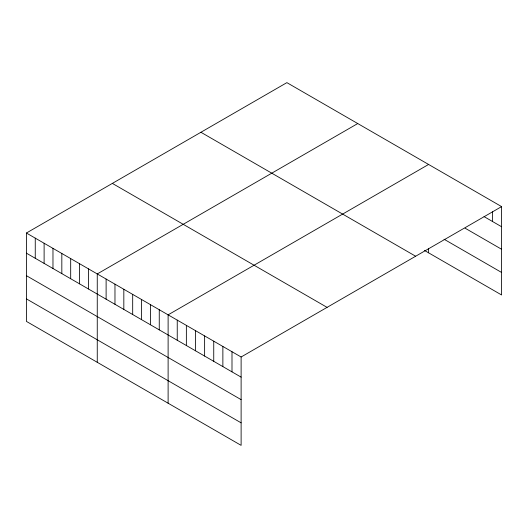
<?xml version="1.0" encoding="UTF-8"?>
<svg xmlns="http://www.w3.org/2000/svg" width="528" height="528" viewBox="0 0 528 528"><rect width="100%" height="100%" fill="white"/><g stroke="black" fill="none" stroke-linecap="round" stroke-linejoin="round"><path stroke-width="0.79" d="M26.4 233.026L241.118 356.994L241.118 445.361L26.4 321.394L26.4 233.026L286.882 82.639L501.6 206.606L501.6 294.974L424.505 250.463M357.74 123.552L97.258 273.933L97.258 362.3M428.597 164.459L168.115 314.846L168.115 403.214M241.118 356.994L501.6 206.606M484.051 216.612L501.6 226.743M465.095 228.188L501.6 249.262M444.041 239.224L501.6 272.461M200.924 132.271L415.642 256.238M112.358 183.401L327.076 307.369M26.4 253.163L241.118 377.131M26.4 275.675L241.118 399.643M26.4 298.874L241.118 422.842M492.472 211.807L492.472 221.476M428.597 248.318L428.597 252.826M231.997 351.727L231.997 371.864M222.869 346.454L222.869 366.59M213.741 341.187L213.741 361.324M204.62 335.92L204.62 356.057M195.492 330.653L195.492 350.79M186.364 325.38L186.364 345.517M177.243 320.113L177.243 340.25M159.258 309.731L159.258 329.868M150.401 304.616L150.401 324.753M141.544 299.501L141.544 319.638M132.686 294.393L132.686 314.53M123.829 289.278L123.829 309.415M114.972 284.163L114.972 304.3M106.115 279.048L106.115 299.185M88.4 268.825L88.4 288.961M79.543 263.71L79.543 283.846M70.686 258.595L70.686 278.731M61.829 253.48L61.829 273.616M52.972 248.365L52.972 268.501M44.114 243.256L44.114 263.393M35.257 238.141L35.257 258.278"/></g></svg>
